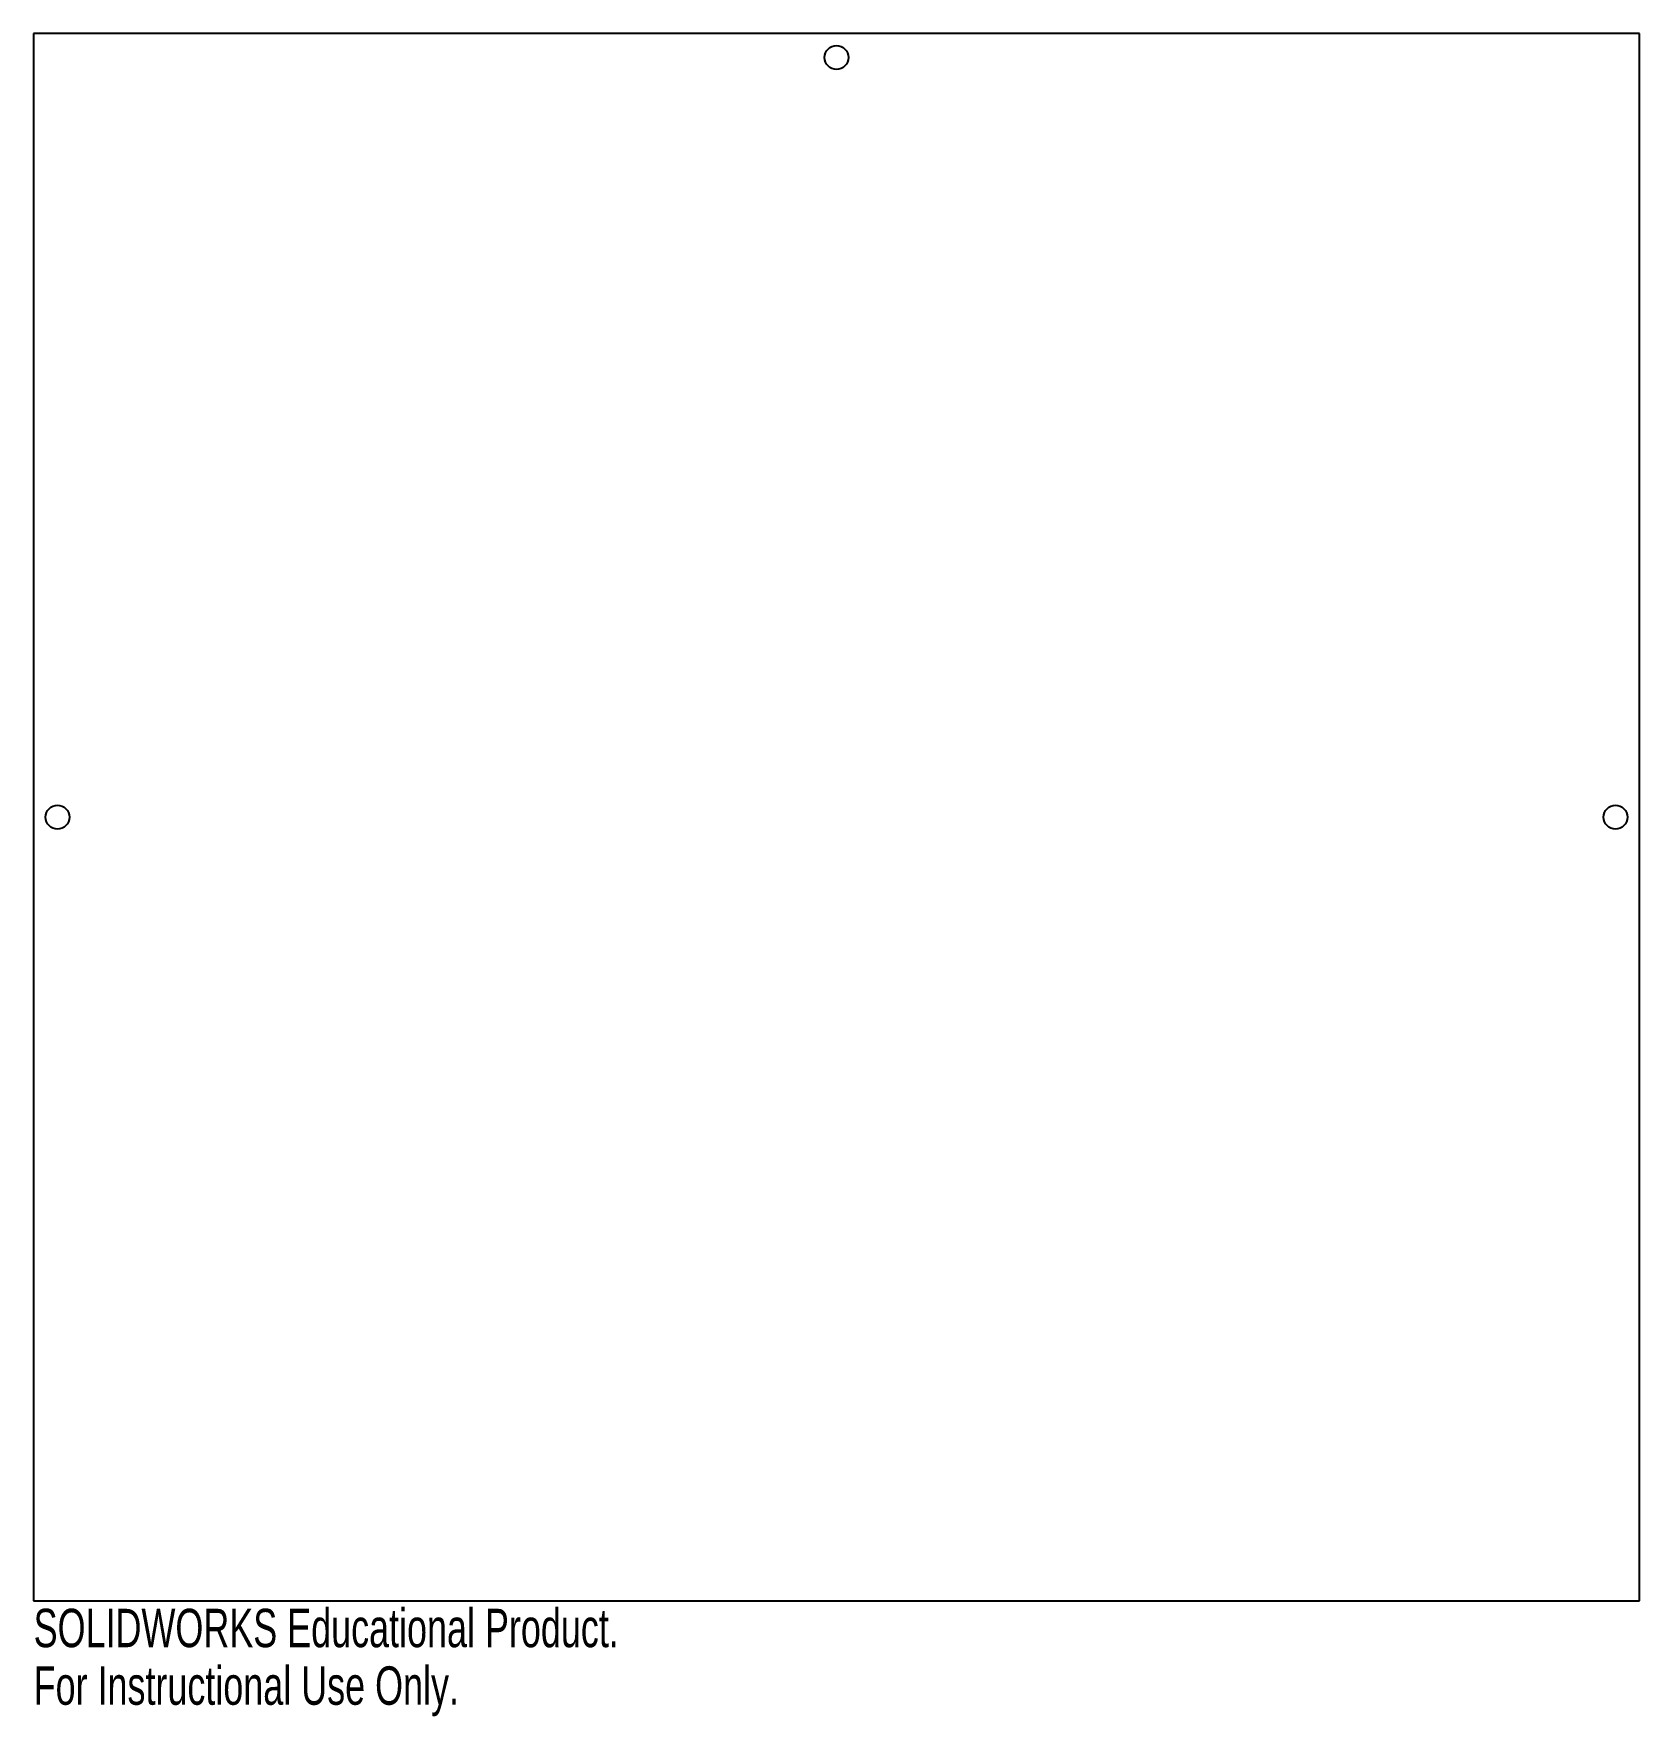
# Model space of a CAD drawing. Header units: millimetres. Extents: x -101 to 101, y -113 to 99.
import ezdxf

# ---------------------------------------------------------------- set-up
doc = ezdxf.new("R2010")
doc.units = ezdxf.units.MM
doc.styles.add('SLDTEXTSTYLE0', font='TXT', dxfattribs={"width": 0.7})

msp = doc.modelspace()

# ---------------------------------------------------------------- linework, layer by layer
at = {"color": 7, "linetype": 'Continuous', "lineweight": 25}
for p, q in [((101.1, 98.64), (-101.1, 98.64)), ((-101.1, 98.64), (-101.1, -98.64)), ((101.1, -98.64), (101.1, 98.64)), ((-101.1, -98.64), (101.1, -98.64))]:
    msp.add_line(p, q, dxfattribs=at)
for centre in [(0, 95.64), (-98.1, 0), (98.1, 0)]:
    msp.add_circle(centre, 1.5, dxfattribs=at)

# ---------------------------------------------------------------- texts
at = {"color": 7, "linetype": 'Continuous', "char_height": 4.8336, "attachment_point": 1, "style": 'SLDTEXTSTYLE0'}
for s, insert in [('SOLIDWORKS Educational Product.', (-101.1, -99.66)), ('For Instructional Use Only.', (-101.1, -106.91))]:
    msp.add_mtext(s, dxfattribs=dict(at, insert=insert))

doc.saveas('drawing.dxf')
